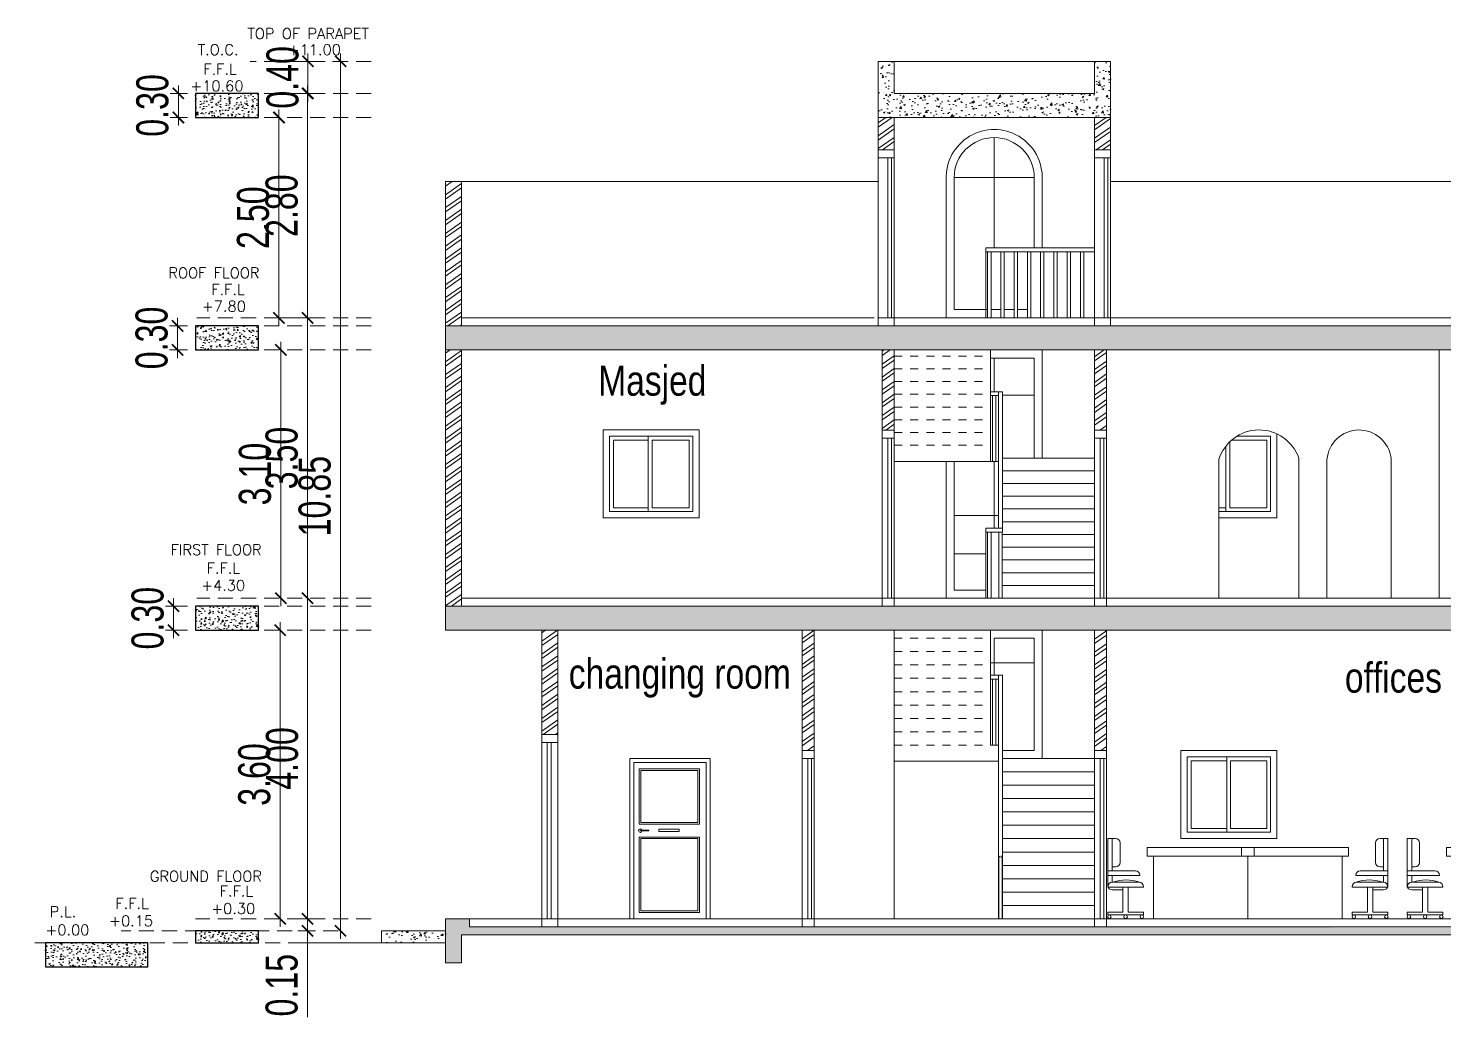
# Model space of a CAD drawing. Header units: millimetres. Extents: x -401 to 2889, y -234 to 146.
# Drawn here: x -86.5 to -68.84, y -150.42 to -137.95 of the extents above; entities that cross this region are included whole.
import ezdxf

# ---------------------------------------------------------------- set-up
doc = ezdxf.new("R2010")
doc.units = ezdxf.units.MM
doc.header["$LTSCALE"] = 3
doc.header["$MEASUREMENT"] = 0
for name, pattern in [('CACHE2', [0.1875, 0.125, -0.0625]), ('CONTINU', [0]), ('HIDDEN2', [0.1875, 0.125, -0.0625])]:
    doc.linetypes.add(name, pattern=pattern)
doc.layers.get('0').update_dxf_attribs({"color": 3, "lineweight": 9})
for name, color, linetype, lineweight in [('DIM-IN', 1, 'Continuous', 0), ('Drw - Arch - brick (0.30)', 30, 'CONTINU', 30), ('Drw - Arch - Door (0.05)', 141, 'CONTINU', 5), ('Drw - Arch - Glass (0.15)', 142, 'CONTINU', 15), ('Drw - Arch - Hidden (0.15)', 6, 'CACHE2', 15), ('Drw - Arch - Stairs (0.15)', 3, 'CONTINU', 15), ('FIXTURES', 251, 'Continuous', 5), ('HANDRAIL', 37, 'Continuous', 15), ('hatch 2', 251, 'Continuous', 0), ('PROJECTION LINE', 15, 'Continuous', 18), ('text', 7, 'Continuous', 0)]:
    doc.layers.add(name, color=color, linetype=linetype, lineweight=lineweight)
doc.styles.add('Drwazah english', font='sosa.shx', dxfattribs={"width": 0.75})
doc.styles.add('SIMPLEX8', font='simplex.shx', dxfattribs={"height": 8})
doc.styles.get("Standard").update_dxf_attribs({"font": 'simplex.shx', "width": 0.8})
doc.dimstyles.new('Arch 1-200m', dxfattribs={"dimscale": 2, "dimtxt": 0.2, "dimasz": 0.07, "dimexe": 0.05, "dimexo": 0.05, "dimgap": 0.03, "dimtad": 1, "dimzin": 1, "dimdsep": 46, "dimtxsty": 'Drwazah english', "dimblk": 'ARCHTICK', "dimcen": 0, "dimdle": 0.05, "dimclrd": 16, "dimclre": 16, "dimclrt": 16, "dimaunit": 2, "dimazin": 0, "dimtfac": 1, "dimtmove": 0, "dimatfit": 0, "dimldrblk": 'ARCHTICK', "dimfxl": 0.18, "dimtolj": 1, "dimtzin": 0, "dimlwd": 0, "dimlwe": 9, "dimarcsym": 2})
pattern_1 = [(50, (-31.39947, 0), (0.21517805, -0.01882564), [0.0225, -0.2475]), (355, (-31.39947, 0), (-0.0416254, 0.22565764), [0.018, -0.198]), (100.45144, (-31.38154, -0.00157), (0.17355265, 0.206832), [0.01912206, -0.21034263]), (46.1842, (-31.39947, 0.06), (0.3201724, -0.0496558), [0.03375, -0.37125]), (96.63564, (-31.3728, 0.05586), (0.2803986, 0.2922356), [0.0286831, -0.3155141]), (351.18416, (-31.39947, 0.06), (0.2803986, 0.2922356), [0.027, -0.297]), (21, (-31.36947, 0.045), (0.17907212, -0.12078567), [0.0225, -0.2475]), (326, (-31.36947, 0.045), (0.0729946, 0.217545), [0.018, -0.198]), (71.45144, (-31.35455, 0.03493), (0.2520667, 0.09675935), [0.01912206, -0.21034263]), (37.5, (-31.399475, 0), (0.003647957, 0.099868156), [0, -0.1956, 0, -0.201, 0, -0.19875]), (7.5, (-31.39947, 0), (0.07892086, 0.11832351), [0, -0.1146, 0, -0.1911, 0, -0.07575]), (327.5, (-31.466375, 0), (0.16014673, -0.00676646), [0, -0.075, 0, -0.234, 0, -0.3105]), (317.5, (-31.49637, 0), (0.17495585, 0.0300315), [0, -0.0975, 0, -0.1554, 0, -0.2205])]
pattern_2 = [(50, (11.76258, 0), (0.14345204, -0.01255043), [0.015, -0.165]), (355, (11.76258, 0), (-0.02775027, 0.15043843), [0.012, -0.132]), (100.45144, (11.77453, -0.00105), (0.11570177, 0.137888), [0.01274804, -0.14022842]), (46.1842, (11.76258, 0.04), (0.21344827, -0.03310386), [0.0225, -0.2475]), (96.63564, (11.78037, 0.03724), (0.1869324, 0.19482372), [0.01912207, -0.21034275]), (351.18416, (11.76258, 0.04), (0.1869324, 0.19482372), [0.018, -0.198]), (21, (11.78258, 0.03), (0.11938141, -0.08052378), [0.015, -0.165]), (326, (11.78258, 0.03), (0.04866307, 0.14503001), [0.012, -0.132]), (71.451445, (11.79253, 0.02329), (0.16804448, 0.06450623), [0.01274804, -0.14022842]), (37.5, (11.76258, 0), (0.002431971, 0.066578771), [0, -0.1304, 0, -0.134, 0, -0.1325]), (7.5, (11.76258, 0), (0.052613907, 0.078882342), [0, -0.0764, 0, -0.1274, 0, -0.0505]), (327.5, (11.71798, 0), (0.106764487, -0.004510974), [0, -0.05, 0, -0.156, 0, -0.207]), (317.5, (11.69798, 0), (0.116637234, 0.020020996), [0, -0.065, 0, -0.1036, 0, -0.147])]
pattern_3 = [(50, (0, 0), (0.21517805, -0.01882564), [0.0225, -0.2475]), (355, (0, 0), (-0.0416254, 0.22565764), [0.018, -0.198]), (100.45144, (0.01793, -0.00157), (0.17355265, 0.206832), [0.01912206, -0.21034263]), (46.1842, (0, 0.06), (0.3201724, -0.0496558), [0.03375, -0.37125]), (96.63564, (0.02668, 0.05586), (0.2803986, 0.2922356), [0.0286831, -0.3155141]), (351.18416, (0, 0.06), (0.2803986, 0.2922356), [0.027, -0.297]), (21, (0.03, 0.045), (0.17907212, -0.12078567), [0.0225, -0.2475]), (326, (0.03, 0.045), (0.0729946, 0.217545), [0.018, -0.198]), (71.45144, (0.04492, 0.03493), (0.25206671, 0.09675935), [0.01912206, -0.21034263]), (37.5, (0, 0), (0.003647957, 0.099868156), [0, -0.1956, 0, -0.201, 0, -0.19875]), (7.5, (0, 0), (0.07892086, 0.118323514), [0, -0.1146, 0, -0.1911, 0, -0.07575]), (327.5, (-0.0669, 0), (0.16014673, -0.00676646), [0, -0.075, 0, -0.234, 0, -0.3105]), (317.5, (-0.0969, 0), (0.17495585, 0.0300315), [0, -0.0975, 0, -0.1554, 0, -0.2205])]

# ---------------------------------------------------------------- blocks, each defined once
blk = doc.blocks.new('_ArchTick')
at = {"color": 0, "linetype": 'ByBlock', "const_width": 0.15}
blk.add_lwpolyline([(-0.5, -0.5), (0.5, 0.5)], dxfattribs=at)
blk = doc.blocks.new('*D348')
at = {"layer": 'Defpoints', "color": 0, "transparency": 16777216}
for p in [(-83.018, -145.058), (-83.018, -145.058), (-82.891, -149.058)]:
    blk.add_point(p, dxfattribs=at)
at = {"layer": 'DIM-IN', "color": 16, "lineweight": 0, "transparency": 16777216}
blk.add_line((-83.018, -149.158), (-83.018, -144.958), dxfattribs=at)
at = {"layer": 'DIM-IN', "color": 16, "lineweight": 9, "transparency": 16777216}
blk.add_line((-82.991, -149.058), (-83.118, -149.058), dxfattribs=at)
at = {"layer": 'DIM-IN', "color": 16, "lineweight": 0, "transparency": 16777216, "xscale": 0.14, "yscale": 0.14, "zscale": 0.14}
for p, rotation in [((-83.018, -145.058), 90), ((-83.018, -149.058), 270)]:
    blk.add_blockref('_ArchTick', p, dxfattribs=dict(at, rotation=rotation))
at = {"layer": 'DIM-IN', "color": 16, "transparency": 16777216, "insert": (-83.335, -147.058), "char_height": 0.4, "attachment_point": 5, "rotation": 90, "style": 'Drwazah english'}
blk.add_mtext('\\A1;4.00', dxfattribs=at)
blk = doc.blocks.new('*D349')
at = {"layer": 'Defpoints', "color": 0, "transparency": 16777216}
for p in [(-83.24, -149.058), (-83.24, -149.208), (-83.018, -149.208)]:
    blk.add_point(p, dxfattribs=at)
at = {"layer": 'DIM-IN', "color": 16, "lineweight": 0, "transparency": 16777216}
for p, q in [((-83.018, -149.058), (-83.018, -148.918)), ((-83.018, -149.058), (-83.018, -149.208)), ((-83.018, -149.208), (-83.018, -150.283))]:
    blk.add_line(p, q, dxfattribs=at)
at = {"layer": 'DIM-IN', "color": 16, "lineweight": 9, "transparency": 16777216}
for p, q in [((-83.14, -149.058), (-82.918, -149.058)), ((-83.14, -149.208), (-82.918, -149.208))]:
    blk.add_line(p, q, dxfattribs=at)
at = {"layer": 'DIM-IN', "color": 16, "lineweight": 0, "transparency": 16777216, "xscale": 0.14, "yscale": 0.14, "zscale": 0.14}
for p, rotation in [((-83.018, -149.058), 270), ((-83.018, -149.208), 90)]:
    blk.add_blockref('_ArchTick', p, dxfattribs=dict(at, rotation=rotation))
at = {"layer": 'DIM-IN', "color": 16, "transparency": 16777216, "insert": (-83.34, -149.886), "char_height": 0.4, "attachment_point": 5, "rotation": 90, "style": 'Drwazah english'}
blk.add_mtext('\\A1;0.15', dxfattribs=at)
blk = doc.blocks.new('*D350')
at = {"layer": 'Defpoints', "color": 0, "transparency": 16777216}
for p in [(-83.528, -138.363), (-83.598, -138.763), (-83.013, -138.763)]:
    blk.add_point(p, dxfattribs=at)
at = {"layer": 'DIM-IN', "color": 16, "lineweight": 0, "transparency": 16777216}
blk.add_line((-83.013, -138.263), (-83.013, -138.863), dxfattribs=at)
at = {"layer": 'DIM-IN', "color": 16, "lineweight": 9, "transparency": 16777216}
for p, q in [((-83.428, -138.363), (-82.913, -138.363)), ((-83.498, -138.763), (-82.913, -138.763))]:
    blk.add_line(p, q, dxfattribs=at)
at = {"layer": 'DIM-IN', "color": 16, "lineweight": 0, "transparency": 16777216, "xscale": 0.14, "yscale": 0.14, "zscale": 0.14}
for p, rotation in [((-83.013, -138.363), 90), ((-83.013, -138.763), 270)]:
    blk.add_blockref('_ArchTick', p, dxfattribs=dict(at, rotation=rotation))
at = {"layer": 'DIM-IN', "color": 16, "transparency": 16777216, "insert": (-83.329, -138.563), "char_height": 0.4, "attachment_point": 5, "rotation": 90, "style": 'Drwazah english'}
blk.add_mtext('\\A1;0.40', dxfattribs=at)
blk = doc.blocks.new('*D342')
at = {"layer": 'Defpoints', "color": 0, "transparency": 16777216}
for p in [(-83.018, -141.563), (-83.009, -141.563), (-83.018, -145.058)]:
    blk.add_point(p, dxfattribs=at)
at = {"layer": 'DIM-IN', "color": 16, "lineweight": 0, "transparency": 16777216}
blk.add_line((-83.018, -145.158), (-83.018, -141.463), dxfattribs=at)
at = {"layer": 'DIM-IN', "color": 16, "lineweight": 9, "transparency": 16777216}
blk.add_line((-83.109, -141.563), (-83.118, -141.563), dxfattribs=at)
at = {"layer": 'DIM-IN', "color": 16, "lineweight": 0, "transparency": 16777216, "xscale": 0.14, "yscale": 0.14, "zscale": 0.14}
for p, rotation in [((-83.018, -141.563), 90), ((-83.018, -145.058), 270)]:
    blk.add_blockref('_ArchTick', p, dxfattribs=dict(at, rotation=rotation))
at = {"layer": 'DIM-IN', "color": 16, "transparency": 16777216, "insert": (-83.34, -143.311), "char_height": 0.4, "attachment_point": 5, "rotation": 90, "style": 'Drwazah english'}
blk.add_mtext('\\A1;3.50', dxfattribs=at)
blk = doc.blocks.new('*D343')
at = {"layer": 'Defpoints', "color": 0, "transparency": 16777216}
for p in [(-83.027, -138.763), (-83.018, -138.763), (-83.4, -141.563)]:
    blk.add_point(p, dxfattribs=at)
at = {"layer": 'DIM-IN', "color": 16, "lineweight": 0, "transparency": 16777216}
blk.add_line((-83.018, -141.663), (-83.018, -138.663), dxfattribs=at)
at = {"layer": 'DIM-IN', "color": 16, "lineweight": 9, "transparency": 16777216}
for p, q in [((-82.927, -138.763), (-82.918, -138.763)), ((-83.3, -141.563), (-82.918, -141.563))]:
    blk.add_line(p, q, dxfattribs=at)
at = {"layer": 'DIM-IN', "color": 16, "lineweight": 0, "transparency": 16777216, "xscale": 0.14, "yscale": 0.14, "zscale": 0.14}
for p, rotation in [((-83.018, -138.763), 90), ((-83.018, -141.563), 270)]:
    blk.add_blockref('_ArchTick', p, dxfattribs=dict(at, rotation=rotation))
at = {"layer": 'DIM-IN', "color": 16, "transparency": 16777216, "insert": (-83.34, -140.163), "char_height": 0.4, "attachment_point": 5, "rotation": 90, "style": 'Drwazah english'}
blk.add_mtext('\\A1;2.80', dxfattribs=at)
blk = doc.blocks.new('*D351')
at = {"layer": 'Defpoints', "color": 0, "transparency": 16777216}
for p in [(-84.691, -145.158), (-84.415, -145.158), (-84.415, -145.458)]:
    blk.add_point(p, dxfattribs=at)
at = {"layer": 'DIM-IN', "color": 16, "lineweight": 9, "transparency": 16777216}
for p, q in [((-84.515, -145.158), (-84.791, -145.158)), ((-84.515, -145.458), (-84.791, -145.458))]:
    blk.add_line(p, q, dxfattribs=at)
at = {"layer": 'DIM-IN', "color": 16, "lineweight": 0, "transparency": 16777216}
blk.add_line((-84.691, -145.558), (-84.691, -145.058), dxfattribs=at)
at = {"layer": 'DIM-IN', "color": 16, "lineweight": 0, "transparency": 16777216, "xscale": 0.14, "yscale": 0.14, "zscale": 0.14}
for p, rotation in [((-84.691, -145.158), 90), ((-84.691, -145.458), 270)]:
    blk.add_blockref('_ArchTick', p, dxfattribs=dict(at, rotation=rotation))
at = {"layer": 'DIM-IN', "color": 16, "transparency": 16777216, "insert": (-85.013, -145.308), "char_height": 0.4, "attachment_point": 5, "rotation": 90, "style": 'Drwazah english'}
blk.add_mtext('\\A1;0.30', dxfattribs=at)
blk = doc.blocks.new('*D352')
at = {"layer": 'Defpoints', "color": 0, "transparency": 16777216}
for p in [(-84.641, -141.663), (-84.415, -141.663), (-84.415, -141.963)]:
    blk.add_point(p, dxfattribs=at)
at = {"layer": 'DIM-IN', "color": 16, "lineweight": 9, "transparency": 16777216}
for p, q in [((-84.515, -141.663), (-84.741, -141.663)), ((-84.515, -141.963), (-84.741, -141.963))]:
    blk.add_line(p, q, dxfattribs=at)
at = {"layer": 'DIM-IN', "color": 16, "lineweight": 0, "transparency": 16777216}
blk.add_line((-84.641, -142.063), (-84.641, -141.563), dxfattribs=at)
at = {"layer": 'DIM-IN', "color": 16, "lineweight": 0, "transparency": 16777216, "xscale": 0.14, "yscale": 0.14, "zscale": 0.14}
for p, rotation in [((-84.641, -141.663), 90), ((-84.641, -141.963), 270)]:
    blk.add_blockref('_ArchTick', p, dxfattribs=dict(at, rotation=rotation))
at = {"layer": 'DIM-IN', "color": 16, "transparency": 16777216, "insert": (-84.963, -141.813), "char_height": 0.4, "attachment_point": 5, "rotation": 90, "style": 'Drwazah english'}
blk.add_mtext('\\A1;0.30', dxfattribs=at)
blk = doc.blocks.new('*D353')
at = {"layer": 'Defpoints', "color": 0, "transparency": 16777216}
for p in [(-84.631, -138.763), (-84.415, -138.763), (-84.415, -139.063)]:
    blk.add_point(p, dxfattribs=at)
at = {"layer": 'DIM-IN', "color": 16, "lineweight": 0, "transparency": 16777216}
blk.add_line((-84.631, -139.163), (-84.631, -138.663), dxfattribs=at)
at = {"layer": 'DIM-IN', "color": 16, "lineweight": 9, "transparency": 16777216}
for p, q in [((-84.515, -138.763), (-84.731, -138.763)), ((-84.515, -139.063), (-84.731, -139.063))]:
    blk.add_line(p, q, dxfattribs=at)
at = {"layer": 'DIM-IN', "color": 16, "lineweight": 0, "transparency": 16777216, "xscale": 0.14, "yscale": 0.14, "zscale": 0.14}
for p, rotation in [((-84.631, -138.763), 90), ((-84.631, -139.063), 270)]:
    blk.add_blockref('_ArchTick', p, dxfattribs=dict(at, rotation=rotation))
at = {"layer": 'DIM-IN', "color": 16, "transparency": 16777216, "insert": (-84.953, -138.913), "char_height": 0.4, "attachment_point": 5, "rotation": 90, "style": 'Drwazah english'}
blk.add_mtext('\\A1;0.30', dxfattribs=at)
blk = doc.blocks.new('*D344')
at = {"layer": 'Defpoints', "color": 0, "transparency": 16777216}
for p in [(-83.375, -139.063), (-83.354, -139.063), (-83.589, -141.563)]:
    blk.add_point(p, dxfattribs=at)
at = {"layer": 'DIM-IN', "color": 16, "lineweight": 0, "transparency": 16777216}
blk.add_line((-83.375, -141.663), (-83.375, -138.963), dxfattribs=at)
at = {"layer": 'DIM-IN', "color": 16, "lineweight": 9, "transparency": 16777216}
for p, q in [((-83.454, -139.063), (-83.475, -139.063)), ((-83.489, -141.563), (-83.275, -141.563))]:
    blk.add_line(p, q, dxfattribs=at)
at = {"layer": 'DIM-IN', "color": 16, "lineweight": 0, "transparency": 16777216, "xscale": 0.14, "yscale": 0.14, "zscale": 0.14}
for p, rotation in [((-83.375, -139.063), 90), ((-83.375, -141.563), 270)]:
    blk.add_blockref('_ArchTick', p, dxfattribs=dict(at, rotation=rotation))
at = {"layer": 'DIM-IN', "color": 16, "transparency": 16777216, "insert": (-83.697, -140.313), "char_height": 0.4, "attachment_point": 5, "rotation": 90, "style": 'Drwazah english'}
blk.add_mtext('\\A1;2.50', dxfattribs=at)
blk = doc.blocks.new('*D345')
at = {"layer": 'Defpoints', "color": 0, "transparency": 16777216}
for p in [(-83.351, -141.963), (-83.351, -141.963), (-83.351, -145.058)]:
    blk.add_point(p, dxfattribs=at)
at = {"layer": 'DIM-IN', "color": 16, "lineweight": 0, "transparency": 16777216}
blk.add_line((-83.351, -145.158), (-83.351, -141.863), dxfattribs=at)
at = {"layer": 'DIM-IN', "color": 16, "lineweight": 0, "transparency": 16777216, "xscale": 0.14, "yscale": 0.14, "zscale": 0.14}
for p, rotation in [((-83.351, -141.963), 90), ((-83.351, -145.058), 270)]:
    blk.add_blockref('_ArchTick', p, dxfattribs=dict(at, rotation=rotation))
at = {"layer": 'DIM-IN', "color": 16, "transparency": 16777216, "insert": (-83.673, -143.511), "char_height": 0.4, "attachment_point": 5, "rotation": 90, "style": 'Drwazah english'}
blk.add_mtext('\\A1;3.10', dxfattribs=at)
blk = doc.blocks.new('*D346')
at = {"layer": 'Defpoints', "color": 0, "transparency": 16777216}
for p in [(-83.356, -145.458), (-83.359, -149.058), (-83.356, -149.058)]:
    blk.add_point(p, dxfattribs=at)
at = {"layer": 'DIM-IN', "color": 16, "lineweight": 0, "transparency": 16777216}
blk.add_line((-83.359, -145.358), (-83.359, -149.158), dxfattribs=at)
at = {"layer": 'DIM-IN', "color": 16, "lineweight": 9, "transparency": 16777216}
for p, q in [((-83.456, -145.458), (-83.459, -145.458)), ((-83.456, -149.058), (-83.459, -149.058))]:
    blk.add_line(p, q, dxfattribs=at)
at = {"layer": 'DIM-IN', "color": 16, "lineweight": 0, "transparency": 16777216, "xscale": 0.14, "yscale": 0.14, "zscale": 0.14}
for p, rotation in [((-83.359, -145.458), 90), ((-83.359, -149.058), 270)]:
    blk.add_blockref('_ArchTick', p, dxfattribs=dict(at, rotation=rotation))
at = {"layer": 'DIM-IN', "color": 16, "transparency": 16777216, "insert": (-83.681, -147.258), "char_height": 0.4, "attachment_point": 5, "rotation": 90, "style": 'Drwazah english'}
blk.add_mtext('\\A1;3.60', dxfattribs=at)
blk = doc.blocks.new('*D347')
at = {"layer": 'Defpoints', "color": 0, "transparency": 16777216}
for p in [(-82.6, -138.363), (-82.606, -149.208), (-82.6, -149.208)]:
    blk.add_point(p, dxfattribs=at)
at = {"layer": 'DIM-IN', "color": 16, "lineweight": 0, "transparency": 16777216}
blk.add_line((-82.606, -138.263), (-82.606, -149.308), dxfattribs=at)
at = {"layer": 'DIM-IN', "color": 16, "lineweight": 9, "transparency": 16777216}
for p, q in [((-82.7, -138.363), (-82.706, -138.363)), ((-82.7, -149.208), (-82.706, -149.208))]:
    blk.add_line(p, q, dxfattribs=at)
at = {"layer": 'DIM-IN', "color": 16, "lineweight": 0, "transparency": 16777216, "xscale": 0.14, "yscale": 0.14, "zscale": 0.14}
for p, rotation in [((-82.606, -138.363), 90), ((-82.606, -149.208), 270)]:
    blk.add_blockref('_ArchTick', p, dxfattribs=dict(at, rotation=rotation))
at = {"layer": 'DIM-IN', "color": 16, "transparency": 16777216, "insert": (-82.928, -143.786), "char_height": 0.4, "attachment_point": 5, "rotation": 90, "style": 'Drwazah english'}
blk.add_mtext('\\A1;10.85', dxfattribs=at)
blk = doc.blocks.new('F104')
for p, q in [((0.281, 0.8), (-0.919, 0.8)), ((-0.919, 0.8), (-0.919, 0.7)), ((0.281, 0.7), (0.281, 0.8)), ((0.584, 0.85), (0.584, 0.631)), ((0.722, 0.9), (0.634, 0.9)), ((0.671, 0.9), (0.671, 0.538)), ((0.722, 0.373), (0.722, 0.9)), ((0.281, 0.7), (-0.919, 0.7)), ((-0.848, 0), (-0.848, 0.7)), ((0.209, 0), (0.209, 0.7)), ((0.362, 0.484), (0.362, 0.488)), ((0.722, 0.484), (0.362, 0.484)), ((0.412, 0.538), (0.725, 0.538)), ((0.634, 0.581), (0.671, 0.581)), ((0.671, 0.484), (0.671, 0.408)), ((0.322, 0.354), (0.322, 0.359)), ((0.322, 0.354), (0.722, 0.354)), ((0.372, 0.409), (0.672, 0.409)), ((0.492, 0.354), (0.492, 0.076)), ((0.552, 0.354), (0.552, 0.076)), ((0.672, 0.323), (0.552, 0.323)), ((0.722, 0.359), (0.722, 0.354)), ((0.492, 0.076), (0.322, 0.076)), ((0.322, 0.076), (0.322, 0.044)), ((0.322, 0.044), (0.522, 0.044)), ((0.722, 0.044), (0.522, 0.044)), ((0.552, 0.076), (0.722, 0.076)), ((0.722, 0.076), (0.722, 0.044))]:
    blk.add_line(p, q)
for centre in [(0.34, 0.024), (0.522, 0.024), (0.704, 0.024)]:
    blk.add_circle(centre, 0.0201)
for centre, radius, start, end in [((0.634, 0.85), 0.05, 90, 180), ((0.412, 0.488), 0.05, 90, 180), ((0.634, 0.631), 0.05, 180, 270), ((0.372, 0.359), 0.05, 90, 180), ((0.514, 0.003), 0.432, 70.2223, 109.7777), ((0.672, 0.359), 0.05, 0, 90), ((0.672, 0.373), 0.05, 270, 0)]:
    blk.add_arc(centre, radius, start, end)

msp = doc.modelspace()

# ---------------------------------------------------------------- hatches: boundary and pattern name
at = {"layer": 'hatch 2', "linetype": 'Continuous', "ltscale": 0.01, "true_color": 0x636466}
h = msp.add_hatch(dxfattribs=at)
h.set_pattern_fill('AR-CONC', color=251, scale=0.03)
h.set_pattern_definition(pattern_3)
h.paths.add_polyline_path([(-72.995, -138.363), (-73.195, -138.363), (-73.195, -138.763), (-75.695, -138.763), (-75.695, -138.363), (-75.895, -138.363), (-75.895, -139.063), (-72.995, -139.063)])
at = {"layer": 'hatch 2'}
h = msp.add_hatch(dxfattribs=at)
h.set_pattern_fill('AR-CONC', color=251, scale=0.02)
h.set_pattern_definition(pattern_2)
h.paths.add_polyline_path([(-83.63, -139.063), (-83.63, -138.763), (-84.415, -138.763), (-84.415, -139.063)])
h = msp.add_hatch(dxfattribs=at)
h.set_pattern_fill('ANSI32', color=256, scale=0.35, angle=170)
h.paths.add_polyline_path([(-51.295, -139.863), (-51.495, -139.863), (-51.495, -141.663), (-51.295, -141.663)])
h.paths.add_polyline_path([(-53.745, -145.458), (-53.895, -145.458), (-53.895, -146.958), (-53.745, -146.958)])
h.paths.add_polyline_path([(-55.995, -145.458), (-56.145, -145.458), (-56.145, -149.158), (-55.995, -149.158)])
h.paths.add_polyline_path([(-55.268, -141.963), (-55.418, -141.963), (-55.418, -142.963), (-55.268, -142.963)])
h.paths.add_polyline_path([(-53.745, -141.963), (-53.895, -141.963), (-53.895, -142.963), (-53.745, -142.963)])
h.paths.add_polyline_path([(-59.745, -141.963), (-59.895, -141.963), (-59.895, -142.963), (-59.745, -142.963)])
h.paths.add_polyline_path([(-73.045, -141.963), (-73.195, -141.963), (-73.195, -142.963), (-73.045, -142.963)])
h.paths.add_polyline_path([(-75.695, -141.963), (-75.845, -141.963), (-75.845, -142.963), (-75.695, -142.963)])
h.paths.add_polyline_path([(-75.695, -139.063), (-75.895, -139.063), (-75.895, -139.468), (-75.695, -139.468)])
h.paths.add_polyline_path([(-72.995, -139.063), (-73.195, -139.063), (-73.195, -139.468), (-72.995, -139.468)])
h.paths.add_polyline_path([(-81.095, -139.863), (-81.295, -139.863), (-81.295, -141.663), (-81.095, -141.663)])
h.paths.add_polyline_path([(-81.095, -141.963), (-81.295, -141.963), (-81.295, -145.158), (-81.095, -145.158)])
h.paths.add_polyline_path([(-76.695, -145.458), (-76.845, -145.458), (-76.845, -146.958), (-76.695, -146.958)])
h.paths.add_polyline_path([(-79.895, -145.458), (-80.095, -145.458), (-80.095, -146.758), (-79.895, -146.758)])
h.paths.add_polyline_path([(-73.045, -145.458), (-73.195, -145.458), (-73.195, -146.958), (-73.045, -146.958)])
h.paths.add_polyline_path([(-51.495, -143.258), (-51.295, -143.258), (-51.295, -141.963), (-51.495, -141.963)])
h.paths.add_polyline_path([(-51.295, -143.858), (-51.495, -143.858), (-51.495, -145.158), (-51.295, -145.158)])
h.paths.add_polyline_path([(-51.295, -147.858), (-51.495, -147.858), (-51.495, -149.158), (-51.295, -149.158)])
h.paths.add_polyline_path([(-51.495, -147.258), (-51.295, -147.258), (-51.295, -145.458), (-51.495, -145.458)])
h = msp.add_hatch(dxfattribs=at)
h.set_pattern_fill('AR-CONC', color=251, scale=0.02)
h.set_pattern_definition(pattern_2)
h.paths.add_polyline_path([(-83.63, -141.963), (-83.63, -141.663), (-84.415, -141.663), (-84.415, -141.963)])
at = {"layer": 'hatch 2', "linetype": 'Continuous', "ltscale": 0.01, "true_color": 0x636466}
h = msp.add_hatch(dxfattribs=at)
h.set_pattern_fill('AR-CONC', color=251, scale=0.03)
h.set_pattern_definition(pattern_3)
h.paths.add_polyline_path([(-51.295, -141.663), (-81.295, -141.663), (-81.295, -141.963), (-51.295, -141.963)])
h.paths.add_polyline_path([(-51.295, -145.158), (-81.295, -145.158), (-81.295, -145.458), (-51.295, -145.458)])
h.paths.add_polyline_path([(-51.295, -149.158), (-59.945, -149.158), (-59.945, -149.17), (-65.645, -149.17), (-80.995, -149.158), (-80.995, -149.058), (-81.295, -149.058), (-81.295, -149.608), (-81.095, -149.608), (-81.095, -149.258), (-51.495, -149.258), (-51.495, -149.608), (-51.295, -149.608)])
at = {"layer": 'hatch 2'}
h = msp.add_hatch(dxfattribs=at)
h.set_pattern_fill('AR-CONC', color=251, scale=0.02)
h.set_pattern_definition(pattern_2)
h.paths.add_polyline_path([(-83.63, -145.458), (-83.63, -145.158), (-84.415, -145.158), (-84.415, -145.458)])
h = msp.add_hatch(dxfattribs=at)
h.set_pattern_fill('AR-CONC', color=251, scale=0.02)
h.set_pattern_definition([(50, (11.76258, -3.9), (0.14345204, -0.01255043), [0.015, -0.165]), (355, (11.76258, -3.9), (-0.02775027, 0.15043843), [0.012, -0.132]), (100.45144, (11.77453, -3.90105), (0.11570177, 0.137888), [0.01274804, -0.14022842]), (46.1842, (11.76258, -3.86), (0.21344827, -0.03310386), [0.0225, -0.2475]), (96.63564, (11.78037, -3.86276), (0.1869324, 0.19482372), [0.01912207, -0.21034275]), (351.18416, (11.76258, -3.86), (0.1869324, 0.19482372), [0.018, -0.198]), (21, (11.78258, -3.87), (0.11938141, -0.08052378), [0.015, -0.165]), (326, (11.78258, -3.87), (0.04866307, 0.14503001), [0.012, -0.132]), (71.451445, (11.79253, -3.87671), (0.16804448, 0.06450623), [0.01274804, -0.14022842]), (37.5, (11.76258, -3.9), (0.002431971, 0.066578771), [0, -0.1304, 0, -0.134, 0, -0.1325]), (7.5, (11.76258, -3.9), (0.052613907, 0.078882342), [0, -0.0764, 0, -0.1274, 0, -0.0505]), (327.5, (11.71798, -3.9), (0.106764487, -0.004510974), [0, -0.05, 0, -0.156, 0, -0.207]), (317.5, (11.69798, -3.9), (0.116637234, 0.020020996), [0, -0.065, 0, -0.1036, 0, -0.147])])
h.paths.add_polyline_path([(-84.415, -149.208), (-84.415, -149.358), (-83.63, -149.358), (-83.63, -149.208)])
at = {"layer": 'hatch 2', "linetype": 'Continuous', "ltscale": 0.01, "true_color": 0x636466}
h = msp.add_hatch(dxfattribs=at)
h.set_pattern_fill('AR-CONC', color=251, scale=0.03)
h.set_pattern_definition(pattern_1)
h.paths.add_polyline_path([(-81.295, -149.208), (-82.095, -149.208), (-82.095, -149.358), (-81.295, -149.358)])
h = msp.add_hatch(dxfattribs=at)
h.set_pattern_fill('AR-CONC', color=251, scale=0.03)
h.set_pattern_definition(pattern_1)
h.paths.add_polyline_path([(-74.395, -149.258), (-74.395, -149.158), (-81.295, -149.158), (-81.295, -149.608), (-81.095, -149.608), (-81.095, -149.258)])
at = {"layer": 'hatch 2'}
h = msp.add_hatch(dxfattribs=at)
h.set_pattern_fill('AR-CONC', color=251, scale=0.02)
h.set_pattern_definition([(50, (-747.69916, 447.66735), (0.143452037, -0.012550427), [0.015, -0.165]), (355, (-747.69916, 447.66735), (-0.027750267, 0.150438427), [0.012, -0.132]), (100.451444, (-747.6872, 447.66631), (0.11570177, 0.137887998), [0.012748038, -0.140228422]), (46.1842, (-747.69916, 447.70735), (0.213448266, -0.033103856), [0.0225, -0.2475]), (96.635635, (-747.68137, 447.7046), (0.18693239, 0.19482372), [0.01912207, -0.21034275]), (351.184164, (-747.69916, 447.70735), (0.18693239, 0.19482372), [0.018, -0.198]), (21, (-747.67916, 447.69735), (0.11938141, -0.080523778), [0.015, -0.165]), (326, (-747.67916, 447.69735), (0.048663066, 0.14503001), [0.012, -0.132]), (71.451445, (-747.66921, 447.69064), (0.168044475, 0.06450623), [0.012748038, -0.140228422]), (37.5, (-747.699157, 447.667353), (0.002431971, 0.0665787708), [0, -0.1304, 0, -0.134, 0, -0.1325]), (7.5, (-747.69916, 447.66735), (0.0526139075, 0.0788823424), [0, -0.0764, 0, -0.1274, 0, -0.0505]), (327.5, (-747.743757, 447.667353), (0.1067644872, -0.0045109743), [0, -0.05, 0, -0.156, 0, -0.207]), (317.5, (-747.76376, 447.66735), (0.116637234, 0.020020996), [0, -0.065, 0, -0.1036, 0, -0.147])])
h.paths.add_polyline_path([(-85.01, -149.658), (-85.01, -149.358), (-86.289, -149.358), (-86.289, -149.658)])

# ---------------------------------------------------------------- linework, layer by layer
at = {"color": 3, "linetype": 'Continuous', "ltscale": 0.01}
for p, q in [((-75.895, -139.468), (-75.895, -138.363)), ((-75.895, -138.363), (-75.695, -138.363)), ((-75.695, -138.763), (-75.695, -138.363)), ((-73.195, -138.763), (-73.195, -138.363)), ((-73.195, -138.363), (-72.995, -138.363)), ((-72.995, -139.468), (-72.995, -138.363)), ((-75.695, -138.763), (-73.195, -138.763)), ((-75.895, -139.063), (-72.995, -139.063)), ((-75.695, -139.468), (-75.695, -139.063)), ((-73.195, -139.468), (-73.195, -139.063)), ((-81.295, -145.458), (-81.295, -139.863)), ((-81.095, -139.863), (-81.295, -139.863)), ((-81.095, -141.663), (-81.095, -139.863)), ((-51.295, -141.663), (-81.295, -141.663)), ((-75.895, -141.563), (-75.895, -141.663)), ((-75.895, -141.563), (-75.695, -141.563)), ((-75.695, -141.563), (-75.695, -141.663)), ((-73.195, -141.563), (-73.195, -141.663)), ((-73.195, -141.563), (-72.995, -141.563)), ((-72.995, -141.563), (-72.995, -141.663)), ((-51.295, -141.963), (-81.295, -141.963)), ((-81.095, -145.158), (-81.095, -141.963)), ((-75.845, -141.963), (-75.845, -142.963)), ((-75.695, -141.963), (-75.695, -142.963)), ((-73.195, -141.963), (-73.195, -142.963)), ((-73.045, -141.963), (-73.045, -142.963)), ((-51.295, -145.158), (-81.295, -145.158)), ((-75.845, -145.058), (-75.845, -145.158)), ((-75.845, -145.058), (-75.695, -145.058)), ((-75.695, -145.058), (-75.695, -145.158)), ((-73.195, -145.058), (-73.195, -145.158)), ((-73.195, -145.058), (-73.045, -145.058)), ((-73.045, -145.058), (-73.045, -145.158)), ((-51.295, -145.458), (-81.295, -145.458)), ((-80.095, -145.458), (-80.095, -146.758)), ((-79.895, -145.458), (-79.895, -146.758)), ((-76.845, -145.458), (-76.845, -146.958)), ((-76.695, -145.458), (-76.695, -146.958)), ((-73.195, -145.458), (-73.195, -146.958)), ((-73.045, -145.458), (-73.045, -146.958)), ((-81.295, -149.058), (-81.295, -149.608)), ((-80.995, -149.058), (-81.295, -149.058)), ((-80.995, -149.058), (-80.995, -149.158)), ((-80.095, -149.058), (-80.095, -149.158)), ((-80.095, -149.058), (-79.895, -149.058)), ((-79.895, -149.058), (-79.895, -149.158)), ((-76.845, -149.058), (-76.695, -149.058)), ((-76.845, -149.058), (-76.845, -149.158)), ((-76.695, -149.058), (-76.695, -149.158)), ((-73.195, -149.058), (-73.195, -149.158)), ((-73.195, -149.058), (-73.045, -149.058)), ((-73.045, -149.058), (-73.045, -149.158)), ((-81.095, -149.258), (-51.495, -149.258)), ((-81.095, -149.608), (-81.095, -149.258)), ((-80.995, -149.158), (-51.295, -149.158)), ((-81.295, -149.608), (-81.095, -149.608))]:
    msp.add_line(p, q, dxfattribs=at)
for q in [(-81.295, -149.208), (-82.095, -149.358)]:
    msp.add_line((-82.095, -149.208), q)
at = {"color": 5, "linetype": 'Continuous', "ltscale": 0.01}
msp.add_line((-83.18, -149.358), (-81.295, -149.358), dxfattribs=at)
at = {"color": 3, "linetype": 'Continuous', "ltscale": 0.01}
for points in [[(-75.895, -139.468), (-75.695, -139.468), (-75.695, -139.568), (-75.895, -139.568)], [(-73.195, -139.468), (-72.995, -139.468), (-72.995, -139.568), (-73.195, -139.568)], [(-75.845, -142.963), (-75.695, -142.963), (-75.695, -143.063), (-75.845, -143.063)], [(-73.195, -142.963), (-73.045, -142.963), (-73.045, -143.063), (-73.195, -143.063)], [(-80.095, -146.758), (-79.895, -146.758), (-79.895, -146.858), (-80.095, -146.858)], [(-76.845, -146.958), (-76.695, -146.958), (-76.695, -147.058), (-76.845, -147.058)], [(-73.195, -146.958), (-73.045, -146.958), (-73.045, -147.058), (-73.195, -147.058)]]:
    msp.add_lwpolyline(points, close=True, dxfattribs=at)
at = {"layer": 'Drw - Arch - brick (0.30)'}
for points in [[(-83.63, -138.763), (-84.415, -138.763), (-84.415, -139.063), (-83.63, -139.063)], [(-83.63, -141.663), (-84.415, -141.663), (-84.415, -141.963), (-83.63, -141.963)], [(-83.63, -145.158), (-84.415, -145.158), (-84.415, -145.458), (-83.63, -145.458)], [(-83.63, -149.208), (-84.415, -149.208), (-84.415, -149.358), (-83.63, -149.358)], [(-85.01, -149.358), (-86.289, -149.358), (-86.289, -149.658), (-85.01, -149.658)]]:
    msp.add_lwpolyline(points, close=True, dxfattribs=at)
at = {"layer": 'Drw - Arch - Door (0.05)'}
for p, q in [((-75.895, -141.563), (-75.895, -139.568)), ((-75.776, -141.563), (-75.776, -139.568)), ((-75.729, -141.563), (-75.729, -139.568)), ((-75.695, -139.568), (-75.695, -141.563)), ((-73.195, -141.563), (-73.195, -139.568)), ((-73.076, -141.563), (-73.076, -139.568)), ((-73.029, -141.563), (-73.029, -139.568)), ((-72.995, -139.568), (-72.995, -141.563)), ((-75.845, -145.058), (-75.845, -143.063)), ((-75.776, -145.058), (-75.776, -143.063)), ((-75.729, -145.058), (-75.729, -143.063)), ((-75.695, -143.063), (-75.695, -145.058)), ((-73.195, -145.058), (-73.195, -143.063)), ((-73.126, -145.058), (-73.126, -143.063)), ((-73.079, -145.058), (-73.079, -143.063)), ((-73.045, -143.063), (-73.045, -145.058)), ((-80.095, -149.058), (-80.095, -146.858)), ((-80.026, -149.058), (-80.026, -146.858)), ((-79.979, -149.058), (-79.979, -146.858)), ((-79.895, -146.858), (-79.895, -149.058)), ((-78.995, -149.058), (-78.995, -147.058)), ((-77.995, -147.058), (-78.995, -147.058)), ((-78.045, -147.108), (-78.945, -147.108)), ((-78.945, -149.058), (-78.945, -147.108)), ((-78.045, -149.058), (-78.045, -147.108)), ((-77.995, -149.058), (-77.995, -147.058)), ((-76.845, -149.058), (-76.845, -147.058)), ((-76.776, -149.058), (-76.776, -147.058)), ((-76.729, -149.058), (-76.729, -147.058)), ((-76.695, -147.058), (-76.695, -149.058)), ((-73.195, -149.058), (-73.195, -147.058)), ((-73.126, -149.058), (-73.126, -147.058)), ((-73.079, -149.058), (-73.079, -147.058)), ((-73.045, -147.058), (-73.045, -149.058)), ((-78.858, -147.208), (-78.145, -147.208)), ((-78.858, -147.208), (-78.858, -147.858)), ((-78.145, -147.858), (-78.145, -147.208)), ((-78.858, -147.858), (-78.145, -147.858)), ((-78.858, -148.058), (-78.858, -148.958)), ((-78.858, -148.058), (-78.145, -148.058)), ((-78.145, -148.958), (-78.145, -148.058)), ((-78.858, -148.958), (-78.145, -148.958))]:
    msp.add_line(p, q, dxfattribs=at)
at = {"layer": 'Drw - Arch - Door (0.05)', "linetype": 'Continuous', "ltscale": 0.01}
for p, q in [((-78.858, -147.208), (-78.145, -147.208)), ((-77.995, -149.058), (-78.995, -149.058))]:
    msp.add_line(p, q, dxfattribs=at)
at = {"layer": 'Drw - Arch - Door (0.05)'}
for points in [[(-78.878, -147.878), (-78.125, -147.878), (-78.125, -147.188), (-78.878, -147.188)], [(-78.858, -147.858), (-78.145, -147.858), (-78.145, -147.208), (-78.858, -147.208)], [(-78.864, -147.953), (-78.76, -147.953), (-78.76, -147.962), (-78.864, -147.962)], [(-78.634, -147.938), (-78.634, -147.968), (-78.38, -147.968), (-78.38, -147.938)], [(-78.878, -148.038), (-78.125, -148.038), (-78.125, -148.978), (-78.878, -148.978)], [(-78.858, -148.058), (-78.145, -148.058), (-78.145, -148.958), (-78.858, -148.958)]]:
    msp.add_lwpolyline(points, close=True, dxfattribs=at)
msp.add_circle((-78.864, -147.958), 0.0219, dxfattribs=at)
at = {"layer": 'Drw - Arch - Glass (0.15)'}
for p, q in [((-74.448, -139.313), (-74.448, -140.69)), ((-74.949, -139.813), (-73.948, -139.813)), ((-74.948, -141.459), (-74.949, -139.813)), ((-73.948, -139.813), (-73.948, -140.69)), ((-74.531, -141.459), (-74.948, -141.459)), ((-74.365, -141.459), (-74.488, -141.459)), ((-74.2, -141.459), (-74.323, -141.459)), ((-74.034, -141.459), (-74.157, -141.459)), ((-74.495, -142.063), (-73.948, -142.063)), ((-74.448, -142.063), (-74.448, -142.483)), ((-73.948, -142.063), (-73.948, -143.311)), ((-74.345, -142.526), (-73.948, -142.526)), ((-79.2, -143.086), (-78.767, -143.086)), ((-79.2, -143.931), (-79.2, -143.086)), ((-74.948, -144.958), (-74.948, -143.352)), ((-74.448, -143.352), (-74.448, -144.186)), ((-78.767, -143.931), (-79.2, -143.931)), ((-71.557, -143.931), (-71.645, -143.931)), ((-74.948, -144.029), (-74.395, -144.029)), ((-74.948, -144.506), (-74.551, -144.506)), ((-74.551, -144.958), (-74.948, -144.958)), ((-74.448, -145.558), (-74.448, -146.019)), ((-74.495, -145.865), (-73.948, -145.865)), ((-71.99, -147.086), (-71.546, -147.086)), ((-71.99, -147.931), (-71.99, -147.086)), ((-71.546, -147.931), (-71.99, -147.931))]:
    msp.add_line(p, q, dxfattribs=at)
for points in [[(-79.248, -143.038), (-78.209, -143.038), (-78.209, -143.978), (-79.248, -143.978)], [(-79.248, -143.038), (-78.767, -143.038), (-78.767, -143.978), (-79.248, -143.978)], [(-78.209, -143.038), (-78.767, -143.038), (-78.767, -143.978), (-78.209, -143.978)], [(-78.256, -143.086), (-78.719, -143.086), (-78.719, -143.931), (-78.256, -143.931)], [(-72.038, -147.038), (-70.999, -147.038), (-70.999, -147.978), (-72.038, -147.978)], [(-72.038, -147.038), (-71.546, -147.038), (-71.546, -147.978), (-72.038, -147.978)], [(-70.999, -147.038), (-71.546, -147.038), (-71.546, -147.978), (-70.999, -147.978)], [(-71.047, -147.086), (-71.499, -147.086), (-71.499, -147.931), (-71.047, -147.931)]]:
    msp.add_lwpolyline(points, close=True, dxfattribs=at)
for points in [[(-71.418, -143.038), (-70.999, -143.038), (-70.999, -143.978), (-71.645, -143.978)], [(-71.557, -143.163), (-71.557, -143.978), (-70.999, -143.978), (-70.999, -143.038), (-71.418, -143.038)], [(-71.509, -143.11), (-71.509, -143.931), (-71.047, -143.931), (-71.047, -143.086), (-71.484, -143.086)], [(-71.557, -143.163), (-71.557, -143.978), (-71.645, -143.978)], [(-74.448, -145.558), (-73.948, -145.558), (-73.948, -146.958), (-74.345, -146.958)]]:
    msp.add_lwpolyline(points, dxfattribs=at)
msp.add_arc((-74.448, -139.813), 0.5, 359.9965, 179.9965, dxfattribs=at)
at = {"layer": 'Drw - Arch - Hidden (0.15)', "linetype": 'HIDDEN2', "ltscale": 0.5}
for p, q in [((-82.224, -138.363), (-83.736, -138.363)), ((-82.224, -138.763), (-84.4, -138.763)), ((-82.224, -139.063), (-84.4, -139.063)), ((-82.224, -141.563), (-84.4, -141.563)), ((-82.224, -141.663), (-84.4, -141.663)), ((-82.224, -141.963), (-84.4, -141.963)), ((-82.224, -145.058), (-84.4, -145.058)), ((-82.224, -145.158), (-84.4, -145.158)), ((-82.224, -145.458), (-84.4, -145.458)), ((-82.224, -149.058), (-84.415, -149.058)), ((-82.635, -149.208), (-85.344, -149.208)), ((-83.073, -149.358), (-86.504, -149.358))]:
    msp.add_line(p, q, dxfattribs=at)
at = {"layer": 'Drw - Arch - Stairs (0.15)', "color": 3, "linetype": 'Continuous', "ltscale": 0.01}
for p, q in [((-74.495, -143.352), (-74.495, -141.963)), ((-74.345, -143.311), (-73.195, -143.311)), ((-74.345, -143.47), (-73.195, -143.47)), ((-74.345, -143.629), (-73.195, -143.629)), ((-74.345, -143.787), (-73.195, -143.787)), ((-74.345, -143.946), (-73.195, -143.946)), ((-74.345, -144.105), (-73.195, -144.105)), ((-74.345, -144.264), (-73.195, -144.264)), ((-74.345, -144.423), (-73.195, -144.423)), ((-74.345, -144.582), (-73.195, -144.582)), ((-74.345, -144.741), (-73.195, -144.741)), ((-74.345, -144.9), (-73.195, -144.9)), ((-74.495, -146.892), (-74.495, -145.458)), ((-74.345, -147.058), (-73.195, -147.058)), ((-74.345, -147.225), (-73.195, -147.225)), ((-74.345, -147.392), (-73.195, -147.392)), ((-74.345, -147.558), (-73.195, -147.558)), ((-74.345, -147.725), (-73.195, -147.725)), ((-74.345, -147.892), (-73.195, -147.892)), ((-74.345, -148.058), (-73.195, -148.058)), ((-74.345, -148.225), (-73.195, -148.225)), ((-74.345, -148.392), (-73.195, -148.392)), ((-74.345, -148.558), (-73.195, -148.558)), ((-74.345, -148.892), (-73.195, -148.892))]:
    msp.add_line(p, q, dxfattribs=at)
at = {"layer": 'Drw - Arch - Stairs (0.15)', "color": 3, "linetype": 'HIDDEN2', "ltscale": 0.2}
for p, q in [((-75.695, -142.04), (-74.495, -142.04)), ((-75.695, -142.199), (-74.495, -142.199)), ((-75.695, -142.357), (-74.495, -142.357)), ((-75.695, -142.516), (-74.495, -142.516)), ((-75.695, -142.675), (-74.495, -142.675)), ((-75.695, -142.834), (-74.495, -142.834)), ((-75.695, -142.993), (-74.495, -142.993)), ((-75.695, -143.152), (-74.495, -143.152)), ((-75.695, -145.558), (-74.495, -145.558)), ((-75.695, -145.725), (-74.495, -145.725)), ((-75.695, -145.892), (-74.495, -145.892)), ((-75.695, -146.058), (-74.495, -146.058)), ((-75.695, -146.225), (-74.495, -146.225)), ((-75.695, -146.392), (-74.495, -146.392)), ((-75.695, -146.558), (-74.495, -146.558))]:
    msp.add_line(p, q, dxfattribs=at)
at = {"layer": 'Drw - Arch - Stairs (0.15)', "linetype": 'HIDDEN2', "ltscale": 0.2}
for p, q in [((-75.695, -146.725), (-74.495, -146.725)), ((-75.695, -146.892), (-74.395, -146.892))]:
    msp.add_line(p, q, dxfattribs=at)
at = {"layer": 'Drw - Arch - Stairs (0.15)'}
msp.add_line((-74.345, -148.725), (-73.195, -148.725), dxfattribs=at)
at = {"layer": 'FIXTURES'}
msp.add_line((-74.395, -146.892), (-74.395, -147.114), dxfattribs=at)
msp.add_arc((-74.37, -148.263), 0.0251, 173.9903, 6.0097, dxfattribs=at)
at = {"layer": 'HANDRAIL'}
for p, q in [((-74.551, -140.69), (-73.195, -140.69)), ((-74.551, -140.69), (-74.551, -140.74)), ((-74.551, -140.74), (-73.195, -140.74)), ((-74.551, -140.74), (-74.551, -141.563)), ((-74.495, -142.483), (-74.345, -142.483)), ((-74.495, -142.529), (-74.395, -142.529)), ((-74.395, -144.186), (-74.395, -142.483)), ((-74.345, -144.236), (-74.345, -142.483)), ((-74.551, -144.186), (-74.345, -144.186)), ((-74.551, -144.186), (-74.551, -144.236)), ((-74.551, -144.236), (-74.345, -144.236)), ((-74.551, -144.236), (-74.551, -145.058)), ((-74.495, -146.019), (-74.345, -146.019)), ((-74.495, -146.069), (-74.395, -146.069)), ((-74.395, -149.058), (-74.395, -146.019)), ((-74.345, -149.058), (-74.345, -146.019))]:
    msp.add_line(p, q, dxfattribs=at)
for points in [[(-74.531, -141.563), (-74.488, -141.563), (-74.488, -140.74), (-74.531, -140.74)], [(-74.365, -141.563), (-74.323, -141.563), (-74.323, -140.74), (-74.365, -140.74)], [(-74.2, -141.563), (-74.157, -141.563), (-74.157, -140.74), (-74.2, -140.74)], [(-74.034, -141.563), (-73.992, -141.563), (-73.992, -140.74), (-74.034, -140.74)], [(-73.869, -141.563), (-73.827, -141.563), (-73.827, -140.74), (-73.869, -140.74)], [(-73.703, -141.563), (-73.661, -141.563), (-73.661, -140.74), (-73.703, -140.74)], [(-73.538, -141.563), (-73.496, -141.563), (-73.496, -140.74), (-73.538, -140.74)], [(-73.373, -141.563), (-73.33, -141.563), (-73.33, -140.74), (-73.373, -140.74)], [(-74.469, -143.352), (-74.427, -143.352), (-74.427, -142.529), (-74.469, -142.529)], [(-74.531, -145.058), (-74.488, -145.058), (-74.488, -144.236), (-74.531, -144.236)], [(-74.469, -146.892), (-74.427, -146.892), (-74.427, -146.069), (-74.469, -146.069)]]:
    msp.add_lwpolyline(points, close=True, dxfattribs=at)
for points in [[(-74.39, -144.236), (-74.39, -145.059), (-74.348, -145.059), (-74.348, -144.236)], [(-74.39, -148.278), (-74.39, -149.059), (-74.348, -149.059), (-74.348, -148.275)]]:
    msp.add_lwpolyline(points, dxfattribs=at)
at = {"layer": 'PROJECTION LINE', "linetype": 'Continuous', "ltscale": 0.01}
for p, q in [((-75.695, -138.363), (-73.195, -138.363)), ((-75.895, -139.863), (-81.095, -139.863)), ((-75.048, -139.837), (-75.048, -141.563)), ((-73.848, -139.837), (-73.848, -140.69)), ((-51.495, -139.863), (-72.995, -139.863)), ((-75.945, -141.563), (-81.095, -141.563)), ((-73.195, -141.563), (-75.695, -141.563)), ((-51.495, -141.563), (-72.995, -141.563)), ((-73.848, -141.963), (-73.848, -143.311)), ((-68.895, -141.963), (-68.895, -145.058)), ((-75.695, -143.352), (-74.395, -143.352)), ((-75.048, -143.352), (-75.048, -145.058)), ((-71.645, -145.058), (-71.645, -143.331)), ((-70.645, -145.058), (-70.645, -143.315)), ((-70.295, -145.058), (-70.295, -143.331)), ((-69.495, -145.058), (-69.495, -143.315)), ((-75.845, -145.058), (-81.095, -145.058)), ((-73.195, -145.058), (-75.695, -145.058)), ((-59.895, -145.058), (-73.045, -145.058)), ((-75.695, -145.458), (-75.695, -149.058)), ((-73.848, -145.458), (-73.848, -147.058)), ((-75.695, -147.092), (-74.395, -147.092)), ((-80.995, -149.058), (-80.095, -149.058)), ((-79.895, -149.058), (-76.845, -149.058)), ((-76.695, -149.058), (-73.195, -149.058)), ((-73.045, -149.058), (-56.145, -149.058))]:
    msp.add_line(p, q, dxfattribs=at)
for points in [[(-79.329, -142.958), (-78.129, -142.958), (-78.129, -144.058), (-79.329, -144.058)], [(-72.119, -146.958), (-70.919, -146.958), (-70.919, -148.058), (-72.119, -148.058)]]:
    msp.add_lwpolyline(points, close=True, dxfattribs=at)
msp.add_lwpolyline([(-70.919, -143.01), (-70.919, -144.058), (-71.645, -144.058)], dxfattribs=at)
for centre, radius, start, end in [((-74.448, -139.813), 0.6, 357.7754, 182.2246), ((-71.142, -143.486), 0.526, 19.0657, 162.8275), ((-69.894, -143.362), 0.402, 6.8222, 175.5442)]:
    msp.add_arc(centre, radius, start, end, dxfattribs=at)

# ---------------------------------------------------------------- block references
at = {"layer": 'FIXTURES', "yscale": 1.113475823432845, "zscale": 1.113475823432845}
for p, xscale in [((-72.227, -149.058), -1.113475823432845), ((-70.338, -149.058), 1.113475823432845), ((-68.488, -149.058), -1.113475823432845)]:
    msp.add_blockref('F104', p, dxfattribs=dict(at, xscale=xscale))

# ---------------------------------------------------------------- texts
at = {"layer": 'text', "color": 3, "style": 'SIMPLEX8'}
for s, height, p in [('TOP OF PARAPET', 0.13333, (-83.768, -138.084)), ('T.O.C.', 0.1333, (-84.388, -138.284)), ('+11.00', 0.1333, (-83.265, -138.284)), ('F.F.L', 0.1333, (-84.319, -138.527)), ('+10.60', 0.1333, (-84.481, -138.736)), ('ROOF FLOOR', 0.1333, (-84.755, -141.068)), ('F.F.L', 0.1333, (-84.219, -141.276)), ('+7.80', 0.1333, (-84.337, -141.485)), ('FIRST FLOOR', 0.13333, (-84.728, -144.521)), ('F.F.L', 0.1333, (-84.277, -144.752)), ('+4.30', 0.1333, (-84.346, -144.966)), ('GROUND FLOOR', 0.13333, (-84.987, -148.594)), ('F.F.L', 0.1333, (-84.114, -148.779)), ('P.L.', 0.1333, (-86.237, -149.036)), ('F.F.L', 0.1333, (-85.416, -148.932)), ('+0.30', 0.1333, (-84.22, -148.997)), ('+0.15', 0.1333, (-85.495, -149.15)), ('+0.00', 0.1333, (-86.29, -149.264))]:
    msp.add_text(s, height=height, dxfattribs=at).set_placement(p)
at = {"layer": 'text', "char_height": 0.375, "attachment_point": 1}
for s, insert in [('{\\fArial|b0|i0|c0|p34;Masjed}', (-79.391, -142.158)), ('{\\fArial|b0|i0|c0|p34;changing room}', (-79.758, -145.812)), ('{\\fArial|b0|i0|c0|p34;offices}', (-70.071, -145.862))]:
    msp.add_mtext_dynamic_manual_height_columns(s, width=3.06852, gutter_width=12.5, heights=[0], dxfattribs=dict(at, insert=insert))

# ---------------------------------------------------------------- dimensions: what is measured, and where the dimension line sits
at = {"layer": 'DIM-IN'}
for base, p1, p2, picture, middle in [((-83.013, -138.763), (-83.528, -138.363), (-83.598, -138.763), '*D350', (-83.013, -138.563)), ((-84.631, -138.763), (-84.415, -139.063), (-84.415, -138.763), '*D353', (-84.631, -138.913)), ((-84.641, -141.663), (-84.415, -141.963), (-84.415, -141.663), '*D352', (-84.641, -141.813)), ((-84.691, -145.158), (-84.415, -145.458), (-84.415, -145.158), '*D351', (-84.691, -145.308))]:
    dim = msp.add_linear_dim(base=base, p1=p1, p2=p2, angle=90, dimstyle='Arch 1-200m', override={"dimfxl": 0.1}, dxfattribs=at)
    dim.commit()
    dim.dimension.update_dxf_attribs({"geometry": picture, "text_midpoint": middle, "dimtype": 160})
for base, p1, p2, picture, middle in [((-82.6064, -149.2084), (-82.6002, -138.3631), (-82.6002, -149.2084), '*D347', (-82.928, -143.7858)), ((-83.018, -138.763), (-83.4, -141.563), (-83.027, -138.763), '*D343', (-83.34, -140.163)), ((-83.375, -139.063), (-83.589, -141.563), (-83.354, -139.063), '*D344', (-83.697, -140.313)), ((-83.0183, -141.5631), (-83.0183, -145.0584), (-83.0087, -141.5631), '*D342', (-83.3399, -143.3108)), ((-83.3513, -141.9631), (-83.3513, -145.0584), (-83.3513, -141.9631), '*D345', (-83.673, -143.5108)), ((-83.018, -145.058), (-82.891, -149.058), (-83.018, -145.058), '*D348', (-83.335, -147.058)), ((-83.359, -149.058), (-83.356, -145.458), (-83.356, -149.058), '*D346', (-83.681, -147.258)), ((-83.018, -149.208), (-83.24, -149.058), (-83.24, -149.208), '*D349', (-83.34, -149.886))]:
    dim = msp.add_linear_dim(base=base, p1=p1, p2=p2, angle=90, dimstyle='Arch 1-200m', override={"dimfxl": 0.1}, dxfattribs=at)
    dim.commit()
    dim.dimension.update_dxf_attribs({"geometry": picture, "text_midpoint": middle})

doc.saveas('drawing.dxf')
